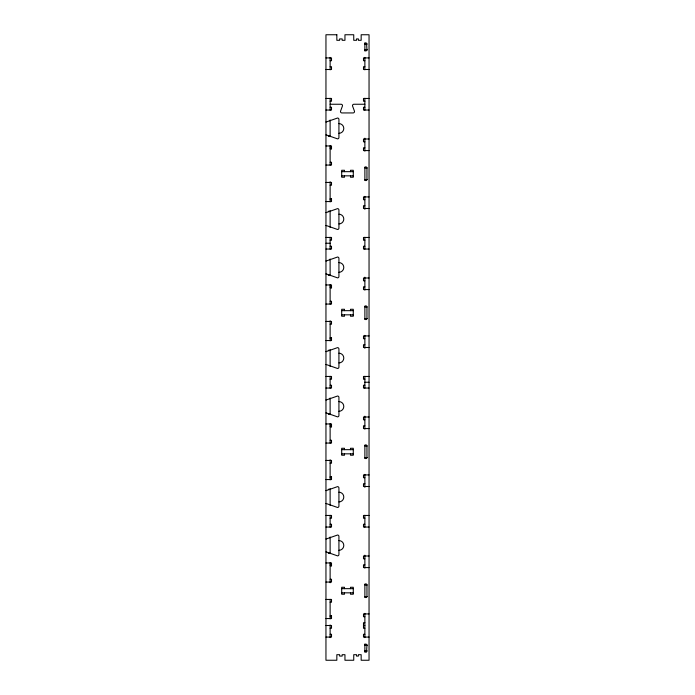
<?xml version="1.0" encoding="UTF-8"?>
<svg xmlns="http://www.w3.org/2000/svg" width="695" height="695" viewBox="0 0 695 695"><rect width="100%" height="100%" fill="white"/><g stroke="black" fill="none" stroke-linecap="round" stroke-linejoin="round"><path stroke-width="1.04" d="M364.875 43.846L365.188 43.22A1.19 1.19 0 0 1 366.56 43.168L366.96 49.805A1.042 1.042 0 0 1 365.918 50.848A1.042 1.042 0 0 1 364.875 49.805L367.351 49.805M366.569 651.841L366.96 645.195A1.042 1.042 0 0 0 365.918 644.152A1.042 1.042 0 0 0 364.875 645.195L367.351 645.195M364.875 44.02L367.351 44.02M325.955 57.92L331.515 57.92L331.515 60.7L330.125 60.7M369.045 57.92L363.485 57.92L363.485 60.7L364.875 60.7M330.125 66.72L331.515 66.72L331.515 69.5L325.955 69.5M364.875 66.72L363.485 66.72L363.485 69.5L369.045 69.5M325.955 98.455L331.515 98.455L331.515 101.235L330.125 101.235M369.045 98.455L363.485 98.455L363.485 101.235L364.875 101.235M330.125 104.25L341.106 104.25A1.39 1.39 0 0 1 342.409 106.118L340.55 111.148A1.39 1.39 0 0 0 341.879 112.938L353.121 112.938A1.39 1.39 0 0 0 354.45 111.148L352.591 106.118A1.39 1.39 0 0 1 353.894 104.25L364.875 104.25M330.125 107.265L331.515 107.265L331.515 110.045L325.955 110.045M364.875 107.265L363.485 107.265L363.485 110.045L369.045 110.045M325.955 121.938L325.955 121.999A1.39 1.39 0 0 0 326.355 121.938L337.535 118.02A1.39 1.39 0 0 1 338.925 119.41L338.925 137.48A1.39 1.39 0 0 1 337.535 138.87L326.355 134.96A1.39 1.39 0 0 0 325.955 134.9L326.216 134.96M328.301 136.22L330.125 136.22M369.045 139L363.485 139L363.485 141.78L364.875 141.78M325.955 145.95L331.515 145.95L331.515 149.017M330.125 147.8L331.515 147.8M364.875 147.8L363.485 147.8L363.485 150.58L369.045 150.58M330.125 148.73L331.515 148.73M330.125 162.283L331.515 162.283L331.515 165.062L325.955 165.062M367.221 167.955L364.875 167.955A1.042 1.042 0 0 1 365.918 166.913A1.042 1.042 0 0 1 366.96 167.955L366.96 179.545A1.042 1.042 0 0 1 365.918 180.587A1.042 1.042 0 0 1 364.875 179.545L367.221 179.545M341.705 171.665L353.295 171.665M341.705 175.835L353.295 175.835M325.955 182.438L331.515 182.438L331.515 185.218L330.125 185.218M369.045 196.92L363.485 196.92L363.485 199.7L364.875 199.7M330.125 198.77L331.515 198.77M330.125 199.7L331.515 199.7M325.955 201.55L331.515 201.55L331.515 198.483M364.875 205.72L363.485 205.72L363.485 208.5L369.045 208.5M328.301 211.28L330.125 211.28M326.216 225.501L325.955 225.562A1.39 1.39 0 0 1 326.355 225.562L337.535 229.48A1.39 1.39 0 0 0 338.925 228.09L338.925 210.02A1.39 1.39 0 0 0 337.535 208.63L326.355 212.54A1.39 1.39 0 0 1 325.955 212.601M325.955 237.455L331.515 237.455L331.515 240.235L330.125 240.235M369.045 237.455L363.485 237.455L363.485 240.235L364.875 240.235M325.955 243.25L330.125 243.25M330.125 246.265L331.515 246.265L331.515 249.045L325.955 249.045M364.875 246.265L363.485 246.265L363.485 249.045L369.045 249.045M325.955 260.938L325.955 260.999A1.39 1.39 0 0 0 326.355 260.938L337.535 257.02A1.39 1.39 0 0 1 338.925 258.41L338.925 276.48A1.39 1.39 0 0 1 337.535 277.87L326.355 273.96A1.39 1.39 0 0 0 325.955 273.899L326.216 273.96M328.301 275.22L330.125 275.22M369.045 278L363.485 278L363.485 280.78L364.875 280.78M325.955 284.95L331.515 284.95L331.515 288.017M330.125 286.8L331.515 286.8M364.875 286.8L363.485 286.8L363.485 289.58L369.045 289.58M330.125 287.73L331.515 287.73M330.125 301.283L331.515 301.283L331.515 304.062L325.955 304.062M367.221 306.955L364.875 306.955A1.042 1.042 0 0 1 365.918 305.913A1.042 1.042 0 0 1 366.96 306.955L366.96 318.545A1.042 1.042 0 0 1 365.918 319.587A1.042 1.042 0 0 1 364.875 318.545L367.221 318.545M341.705 310.665L353.295 310.665M341.705 314.835L353.295 314.835M325.955 321.438L331.515 321.438L331.515 324.217L330.125 324.217M369.045 335.92L363.485 335.92L363.485 338.7L364.875 338.7M330.125 337.77L331.515 337.77M330.125 338.7L331.515 338.7M325.955 340.55L331.515 340.55L331.515 337.483M364.875 344.72L363.485 344.72L363.485 347.5L369.045 347.5M328.301 350.28L330.125 350.28M326.216 351.54L325.955 351.601A1.39 1.39 0 0 0 326.355 351.54L337.535 347.63A1.39 1.39 0 0 1 338.925 349.02L338.925 367.09A1.39 1.39 0 0 1 337.535 368.48L326.355 364.562A1.39 1.39 0 0 0 325.955 364.501L326.216 364.501M325.955 376.455L331.515 376.455L331.515 379.235L330.125 379.235M369.045 376.455L363.485 376.455L363.485 379.235L364.875 379.235M364.875 382.25L369.045 382.25M330.125 385.265L331.515 385.265L331.515 388.045L325.955 388.045M364.875 385.265L363.485 385.265L363.485 388.045L369.045 388.045M325.955 399.938L325.955 399.999A1.39 1.39 0 0 0 326.355 399.938L337.535 396.02A1.39 1.39 0 0 1 338.925 397.41L338.925 415.48A1.39 1.39 0 0 1 337.535 416.87L326.355 412.96A1.39 1.39 0 0 0 325.955 412.899L326.216 412.96M328.301 414.22L330.125 414.22M369.045 417L363.485 417L363.485 419.78L364.875 419.78M325.955 423.95L331.515 423.95L331.515 427.017M330.125 425.8L331.515 425.8M364.875 425.8L363.485 425.8L363.485 428.58L369.045 428.58M330.125 426.73L331.515 426.73M330.125 440.283L331.515 440.283L331.515 443.062L325.955 443.062M367.221 445.955L364.875 445.955A1.042 1.042 0 0 1 365.918 444.913A1.042 1.042 0 0 1 366.96 445.955L366.96 457.545A1.042 1.042 0 0 1 365.918 458.587A1.042 1.042 0 0 1 364.875 457.545L367.221 457.545M341.705 449.665L353.295 449.665M341.705 453.835L353.295 453.835M325.955 460.438L331.515 460.438L331.515 463.218L330.125 463.218M369.045 474.92L363.485 474.92L363.485 477.7L364.875 477.7M330.125 476.77L331.515 476.77M330.125 477.7L331.515 477.7M325.955 479.55L331.515 479.55L331.515 476.483M364.875 483.72L363.485 483.72L363.485 486.5L369.045 486.5M328.301 489.28L330.125 489.28M326.216 490.54L325.955 490.601A1.39 1.39 0 0 0 326.355 490.54L337.535 486.63A1.39 1.39 0 0 1 338.925 488.02L338.925 506.09A1.39 1.39 0 0 1 337.535 507.48L326.355 503.562A1.39 1.39 0 0 0 325.955 503.501L326.216 503.562M325.955 515.455L331.515 515.455L331.515 518.235L330.125 518.235M369.045 515.455L363.485 515.455L363.485 518.235L364.875 518.235M330.125 524.265L331.515 524.265L331.515 527.045L325.955 527.045M364.875 524.265L363.485 524.265L363.485 527.045L369.045 527.045M325.955 538.938L325.955 538.999A1.39 1.39 0 0 0 326.355 538.938L337.535 535.02A1.39 1.39 0 0 1 338.925 536.41L338.925 554.48A1.39 1.39 0 0 1 337.535 555.87L326.355 551.96A1.39 1.39 0 0 0 325.955 551.899M328.301 553.22L330.125 553.22M369.045 556L363.485 556L363.485 558.78L364.875 558.78M325.955 562.95L331.515 562.95L331.515 566.017M330.125 564.8L331.515 564.8M364.875 564.8L363.485 564.8L363.485 567.58L369.045 567.58M330.125 565.73L331.515 565.73M330.125 579.283L331.515 579.283L331.515 582.062L325.955 582.062M367.221 584.955L364.875 584.955A1.042 1.042 0 0 1 365.918 583.913A1.042 1.042 0 0 1 366.96 584.955L366.96 596.545A1.042 1.042 0 0 1 365.918 597.587A1.042 1.042 0 0 1 364.875 596.545L367.221 596.545M341.705 588.665L353.295 588.665M341.705 592.835L353.295 592.835M325.955 599.438L331.515 599.438L331.515 602.218L330.125 602.218M369.045 613.92L363.485 613.92L363.485 616.7L364.875 616.7M330.125 615.77L331.515 615.77M330.125 616.7L331.515 616.7M325.955 618.55L331.515 618.55L331.515 615.483M364.875 622.72L363.485 622.72L363.485 628.28L364.875 628.28M325.955 625.5L331.515 625.5L331.515 628.28L330.125 628.28M363.485 625.5L364.875 625.5M330.125 634.3L331.515 634.3L331.515 637.08L325.955 637.08M364.875 634.3L363.485 634.3L363.485 637.08L369.045 637.08M364.875 650.98L367.351 650.98M364.875 651.154L365.188 651.78A1.19 1.19 0 0 0 366.56 651.832M364.875 42.803L364.875 51.03M364.875 57.398L364.875 69.874M364.875 98.282L364.875 110.218M364.875 138.175L364.875 151.136M364.875 167.087L364.875 180.413M364.875 196.364L364.875 209.325M364.875 237.282L364.875 249.218M364.875 277.175L364.875 290.136M364.875 306.087L364.875 319.413M364.875 335.364L364.875 348.325M364.875 376.282L364.875 388.218M364.875 416.175L364.875 429.136M364.875 445.087L364.875 458.413M364.875 474.364L364.875 487.325M364.875 515.282L364.875 527.218M364.875 555.175L364.875 568.136M364.875 584.087L364.875 597.413M364.875 613.364L364.875 637.602M364.875 643.97L364.875 652.197M350.497 171.665L350.497 170.275L353.277 170.275L353.277 177.225L350.497 177.225L350.497 175.835M350.497 310.665L350.497 309.275L353.277 309.275L353.277 316.225L350.497 316.225L350.497 314.835M350.497 449.665L350.497 448.275L353.277 448.275L353.277 455.225L350.497 455.225L350.497 453.835M350.497 588.665L350.497 587.275L353.277 587.275L353.277 594.225L350.497 594.225L350.497 592.835M344.477 171.665L344.477 170.275L341.697 170.275L341.697 177.225L344.477 177.225L344.477 175.835M344.477 310.665L344.477 309.275L341.697 309.275L341.697 316.225L344.477 316.225L344.477 314.835M344.477 449.665L344.477 448.275L341.697 448.275L341.697 455.225L344.477 455.225L344.477 453.835M344.477 588.665L344.477 587.275L341.697 587.275L341.697 594.225L344.477 594.225L344.477 592.835M330.125 57.398L330.125 69.874M330.125 98.282L330.125 110.218M330.125 119.983L330.125 136.672M330.125 145.602L330.125 165.175M330.125 181.743L330.125 201.898M330.125 210.828L330.125 227.517M330.125 237.282L330.125 249.218M330.125 258.983L330.125 275.672M330.125 284.603L330.125 304.175M330.125 320.743L330.125 340.897M330.125 349.828L330.125 366.517M330.125 376.282L330.125 388.218M330.125 397.983L330.125 414.672M330.125 423.603L330.125 443.175M330.125 459.743L330.125 479.897M330.125 488.828L330.125 505.517M330.125 515.282L330.125 527.218M330.125 536.983L330.125 553.672M330.125 562.603L330.125 582.757M330.125 599.325L330.125 618.898M330.125 624.953L330.125 637.602M338.925 123.58A4.865 4.865 0 0 1 343.79 128.445A4.865 4.865 0 0 1 338.925 133.31M338.925 540.58A4.865 4.865 0 0 1 343.79 545.445A4.865 4.865 0 0 1 338.925 550.31M338.925 492.19A4.865 4.865 0 0 1 343.79 497.055A4.865 4.865 0 0 1 338.925 501.92M338.925 401.58A4.865 4.865 0 0 1 343.79 406.445A4.865 4.865 0 0 1 338.925 411.31M338.925 353.19A4.865 4.865 0 0 1 343.79 358.055A4.865 4.865 0 0 1 338.925 362.92M338.925 262.58A4.865 4.865 0 0 1 343.79 267.445A4.865 4.865 0 0 1 338.925 272.31M338.925 214.19A4.865 4.865 0 0 1 343.79 219.055A4.865 4.865 0 0 1 338.925 223.92M336.84 34.75L325.955 34.75L325.955 660.25L336.84 660.25L336.84 654.69L339.62 654.69L339.62 656.08L342.175 656.08L342.175 654.69L344.955 654.69L344.955 660.25L353.738 660.25L353.738 654.69L356.518 654.69L356.518 656.08L358.385 656.08L358.385 654.69L361.165 654.69L361.165 660.25L369.045 660.25L369.045 34.75L361.165 34.75L361.165 40.31L358.385 40.31L358.385 38.92L356.518 38.92L356.518 40.31L353.738 40.31L353.738 34.75L344.955 34.75L344.955 40.31L342.175 40.31L342.175 38.92L339.62 38.92L339.62 40.31L336.84 40.31L336.84 34.75"/></g></svg>
